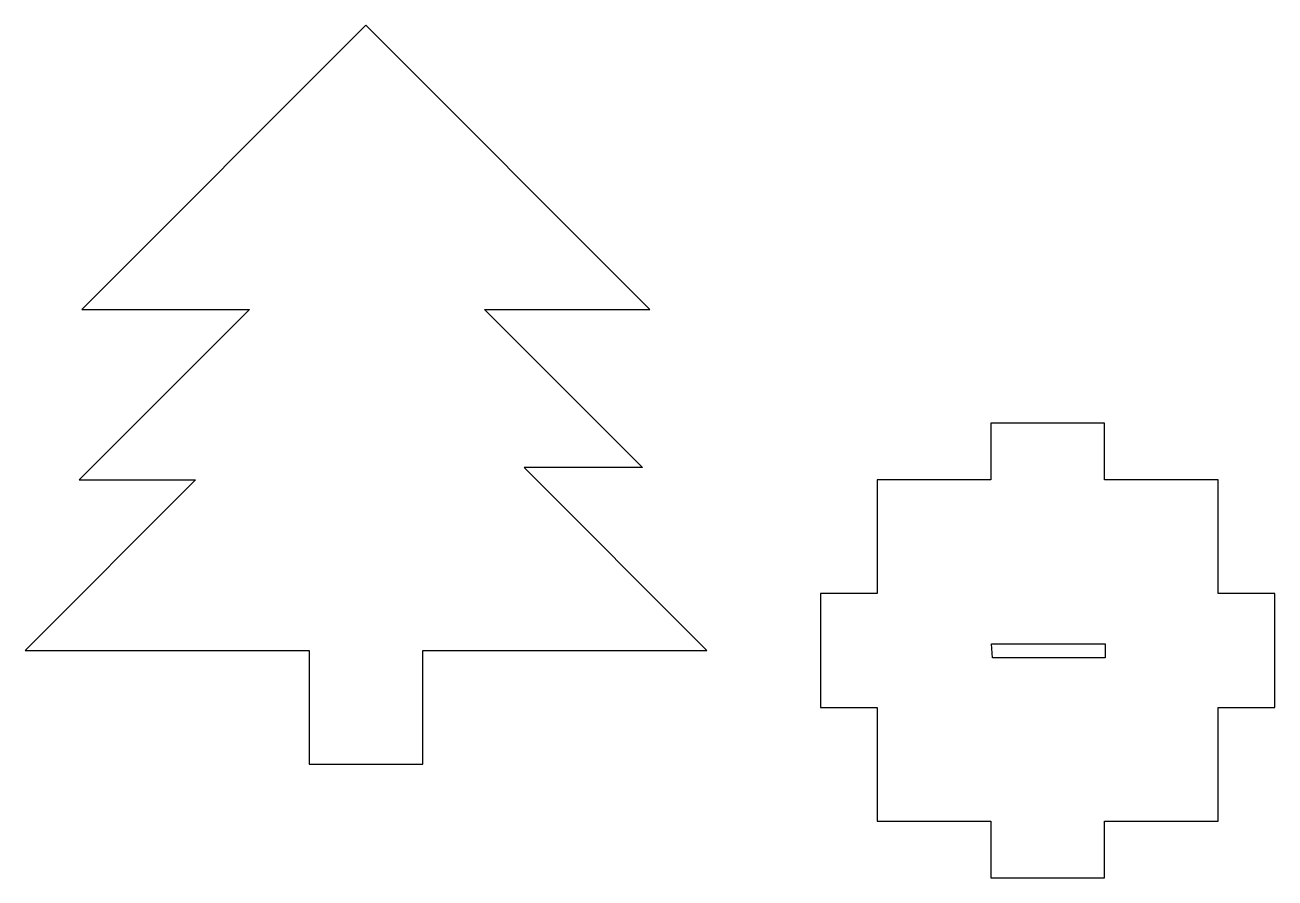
# Model space of a CAD drawing. Header units: millimetres. Extents: x -200 to 20, y -20 to 130.
import ezdxf

# ---------------------------------------------------------------- set-up
doc = ezdxf.new("R2010")
doc.units = ezdxf.units.MM
doc.layers.get('0').update_dxf_attribs({"linetype": 'CONTINUOUS'})

msp = doc.modelspace()

# ---------------------------------------------------------------- linework, layer by layer
for p, q in [((-140, 130), (-190, 80)), ((-90, 80), (-140, 130)), ((-160.46, 80), (-190.46, 50)), ((-190, 80), (-160.46, 80)), ((-119.13, 80), (-90, 80)), ((-91.3, 52.17), (-119.13, 80)), ((-10, 60), (-30, 60)), ((-30, 60), (-30, 50)), ((-10, 50), (-10, 60)), ((-80, 20), (-112.17, 52.17)), ((-91.3, 52.17), (-112.17, 52.17)), ((-170, 50), (-200, 20)), ((-190.46, 50), (-170, 50)), ((-30, 50), (-50, 50)), ((-50, 50), (-50, 30)), ((10, 50), (-10, 50)), ((10, 30), (10, 50)), ((-50, 30), (-60, 30)), ((-60, 30), (-60, 10)), ((20, 30), (10, 30)), ((20, 10), (20, 30)), ((-200, 20), (-150, 20)), ((-150, 20), (-150, 0)), ((-130, 0), (-130, 20)), ((-130, 20), (-100, 20)), ((-100, 20), (-80, 20)), ((-29.88, 21.17), (-9.88, 21.17)), ((-29.74, 18.72), (-29.88, 21.17)), ((-9.88, 21.17), (-9.88, 18.72)), ((-9.88, 18.72), (-29.74, 18.72)), ((-60, 10), (-50, 10)), ((-50, 10), (-50, -10)), ((10, 10), (20, 10)), ((10, -10), (10, 10)), ((-150, 0), (-130, 0)), ((-50, -10), (-30, -10)), ((-30, -10), (-30, -20)), ((-10, -20), (-10, -10)), ((-10, -10), (10, -10)), ((-30, -20), (-10, -20))]:
    msp.add_line(p, q)

doc.saveas('drawing.dxf')
